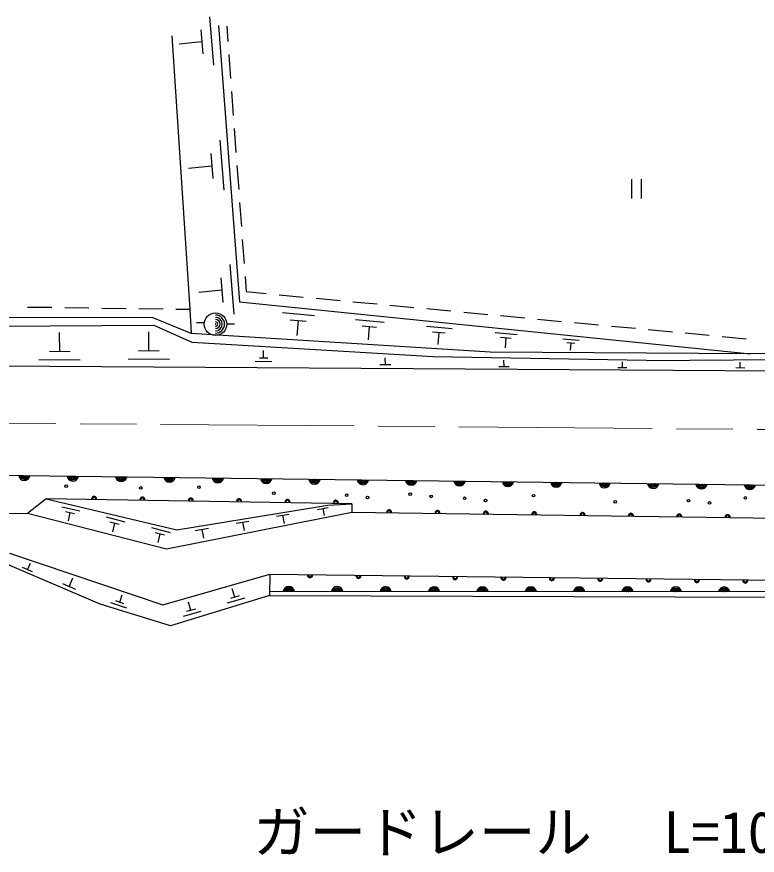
# Model space of a CAD drawing. Units: millimetres, scale not verified. Extents: x 40000 to 680000, y 20000 to 380000.
# Drawn here: x 176049 to 221980, y 254889 to 306884 of the extents above; entities that cross this region are included whole.
import ezdxf
from ezdxf.enums import TextEntityAlignment as Align

# ---------------------------------------------------------------- set-up
doc = ezdxf.new("R2010")
doc.units = ezdxf.units.MM
doc.header["$LTSCALE"] = 1000
doc.linetypes.add('CHAIN', pattern=[18.5, 12, -1.5, 3.5, -1.5])
for name, color, linetype, lineweight in [('M-BGD', 7, 'Continuous', 25), ('M-BMK', 2, 'CHAIN', 13), ('M-STR-HTXT', 7, 'Continuous', 13)]:
    doc.layers.add(name, color=color, linetype=linetype, lineweight=lineweight)
doc.styles.add('ＭＳ ゴシック', font='')
doc.styles.get('ＭＳ ゴシック').set_extended_font_data('MS Gothic')

msp = doc.modelspace()

# ---------------------------------------------------------------- linework, layer by layer
at = {"layer": 'M-BGD'}
for p, q in [((188011, 306884), (188257, 303877)), ((188556, 306351), (189870, 289198)), ((189076, 306293), (189145, 305346)), ((187471, 306083), (187594, 304580)), ((185666, 305695), (186788, 288749)), ((187533, 305331), (186131, 305192)), ((189204, 304548), (189313, 303052)), ((189371, 302254), (189480, 300758)), ((189538, 299960), (189647, 298464)), ((188636, 299234), (188891, 296124)), ((188078, 298406), (188205, 296851)), ((188141, 297629), (186692, 297484)), ((189706, 297666), (189815, 296170)), ((214188, 296818), (214188, 295618)), ((214788, 296818), (214788, 295618)), ((189873, 295372), (189982, 293876)), ((190040, 293079), (190150, 291582)), ((189267, 291524), (189519, 288433)), ((188712, 290700), (188838, 289155)), ((190208, 290785), (190277, 289838)), ((188775, 289928), (187335, 289784)), ((190277, 289838), (191527, 289720)), ((192324, 289645), (193817, 289505)), ((189870, 289198), (221556, 285983)), ((194614, 289430), (196107, 289289)), ((196904, 289214), (198397, 289074)), ((176725, 288886), (178225, 288866)), ((179025, 288855), (180525, 288834)), ((181325, 288823), (182825, 288803)), ((183625, 288792), (185125, 288772)), ((185925, 288761), (186788, 288749)), ((186788, 288749), (186857, 287243)), ((199193, 288999), (200687, 288858)), ((201483, 288783), (202977, 288643)), ((184453, 288225), (170171, 288210)), ((186857, 287243), (184453, 288225)), ((192539, 288537), (194526, 288352)), ((192999, 288093), (193993, 288001)), ((197063, 288116), (198839, 287951)), ((203773, 288568), (205267, 288427)), ((206063, 288352), (207557, 288212)), ((208353, 288137), (209846, 287996)), ((184572, 287738), (169939, 287631)), ((186920, 286675), (184572, 287738)), ((187678, 287901), (187189, 287898)), ((189565, 287826), (189076, 287822)), ((193496, 288047), (193426, 287118)), ((197474, 287719), (198362, 287637)), ((197918, 287678), (197855, 286848)), ((201456, 287707), (203059, 287558)), ((210643, 287921), (212136, 287781)), ((212933, 287706), (214426, 287565)), ((178712, 286116), (178697, 287312)), ((184250, 286156), (184235, 287353)), ((205412, 286078), (186857, 287243)), ((201827, 287349), (202628, 287275)), ((202227, 287312), (202171, 286563)), ((205734, 287309), (207081, 287183)), ((215223, 287490), (216716, 287350)), ((217513, 287275), (219006, 287134)), ((219802, 287059), (221296, 286919)), ((201876, 285801), (186920, 286675)), ((206046, 287008), (206720, 286945)), ((206383, 286977), (206335, 286347)), ((209929, 286918), (210932, 286825)), ((210161, 286694), (210663, 286648)), ((210412, 286671), (210377, 286202)), ((179352, 286113), (178072, 286120)), ((184891, 286152), (183608, 286159)), ((191354, 285706), (191348, 286189)), ((221556, 285983), (205412, 286078)), ((237904, 286197), (221556, 285983)), ((179990, 285597), (177428, 285611)), ((185530, 285635), (182964, 285650)), ((191870, 285496), (190836, 285502)), ((191613, 285705), (191096, 285708)), ((198912, 285296), (198906, 285740)), ((215114, 285570), (201876, 285801)), ((206273, 285168), (206267, 285593)), ((213618, 285118), (213614, 285491)), ((215114, 285570), (237489, 285741)), ((220925, 285103), (220920, 285475)), ((236664, 284835), (164843, 285272)), ((199245, 285294), (198579, 285298)), ((206591, 285166), (205954, 285170)), ((213898, 285116), (213339, 285119)), ((221204, 285101), (220645, 285104)), ((169021, 278525), (228254, 277778)), ((177874, 276990), (176709, 276072)), ((177874, 276990), (185988, 275062)), ((196840, 276690), (177874, 276990)), ((195348, 276599), (196840, 276690)), ((196840, 276690), (196830, 276142)), ((178845, 276497), (179954, 276238)), ((179070, 276210), (179625, 276081)), ((179348, 276146), (179236, 275626)), ((196830, 276142), (185332, 273877)), ((185988, 275062), (195348, 276599)), ((194701, 276330), (195362, 276445)), ((195032, 276388), (195116, 275948)), ((228642, 275692), (196830, 276142)), ((176709, 276072), (168967, 276049)), ((185332, 273877), (176709, 276072)), ((181599, 275871), (182758, 275572)), ((189664, 275474), (190439, 275608)), ((192152, 275906), (192927, 276041)), ((192540, 275974), (192639, 275459)), ((181829, 275564), (182409, 275415)), ((182119, 275489), (181989, 274946)), ((184403, 275204), (185562, 274905)), ((187111, 275030), (187951, 275176)), ((187531, 275103), (187638, 274544)), ((190052, 275541), (190151, 275026)), ((184633, 274897), (185212, 274748)), ((184923, 274823), (184793, 274279)), ((175596, 273613), (185110, 270417)), ((176718, 272594), (176892, 273010)), ((181225, 270463), (175481, 272919)), ((177028, 272458), (176408, 272730)), ((179307, 271541), (179537, 272092)), ((185110, 270417), (191741, 272327)), ((191741, 272327), (191734, 270992)), ((191741, 272327), (227980, 271882)), ((179717, 271361), (178897, 271721)), ((182449, 270572), (182597, 271032)), ((191734, 270992), (185591, 269107)), ((189850, 270978), (189304, 270816)), ((189577, 270897), (189418, 271404)), ((191734, 270992), (227180, 270878)), ((227431, 271217), (191736, 271251)), ((185591, 269107), (181225, 270463)), ((182871, 270209), (181892, 270544)), ((182693, 270489), (182204, 270656)), ((186852, 270071), (186704, 270582)), ((190188, 270840), (189096, 270517)), ((187461, 270000), (186361, 269703)), ((187127, 270145), (186577, 269997))]:
    msp.add_line(p, q, dxfattribs=at)
for centre, radius in [((188377, 287825), 700), ((179110, 277772), 80), ((183745, 277667), 80), ((187351, 277710), 80), ((191992, 277342), 80), ((196514, 277215), 80), ((197812, 277075), 80), ((200455, 277280), 80), ((201753, 277141), 80), ((208100, 277184), 80), ((203830, 277024), 80), ((205127, 276884), 80), ((213174, 276804), 80), ((217720, 276876), 80), ((219018, 276736), 80), ((221242, 277046), 80)]:
    msp.add_circle(centre, radius, dxfattribs=at)
for centre, radius, start, end in [((188377, 287825), 560, 270, 90), ((188377, 287825), 420, 270, 90), ((188377, 287825), 280, 270, 90), ((188377, 287825), 140, 270, 90), ((188377, 287825), 20, 270, 90), ((176521, 278485), 354, 188.075, 350.4801), ((176521, 278485), 283, 190.299, 348.2561), ((176521, 278485), 212, 194.0453, 344.5098), ((176521, 278485), 142, 201.757, 336.798), ((176521, 278485), 100, 212.0747, 326.4804), ((176521, 278485), 100, 212.0747, 326.4804), ((179521, 278447), 354, 188.075, 350.4801), ((179521, 278447), 283, 190.299, 348.2561), ((179521, 278447), 212, 194.0453, 344.5098), ((179521, 278447), 142, 201.757, 336.798), ((179521, 278447), 100, 212.0747, 326.4804), ((179521, 278447), 100, 212.0747, 326.4804), ((182521, 278409), 354, 188.075, 350.4801), ((182521, 278409), 283, 190.299, 348.2561), ((182521, 278409), 212, 194.0453, 344.5098), ((182521, 278409), 142, 201.757, 336.798), ((182521, 278409), 100, 212.0747, 326.4804), ((182521, 278409), 100, 212.0747, 326.4804), ((185520, 278371), 354, 188.075, 350.4801), ((185520, 278371), 283, 190.299, 348.2561), ((185520, 278371), 212, 194.0453, 344.5098), ((185520, 278371), 142, 201.757, 336.798), ((185520, 278371), 100, 212.0747, 326.4804), ((185520, 278371), 100, 212.0747, 326.4804), ((188520, 278334), 354, 188.075, 350.4801), ((188520, 278334), 283, 190.299, 348.2561), ((188520, 278334), 212, 194.0453, 344.5098), ((188520, 278334), 142, 201.757, 336.798), ((188520, 278334), 100, 212.0747, 326.4804), ((188520, 278334), 100, 212.0747, 326.4804), ((191520, 278296), 354, 188.075, 350.4801), ((191520, 278296), 283, 190.299, 348.2561), ((191520, 278296), 212, 194.0453, 344.5098), ((191520, 278296), 142, 201.757, 336.798), ((191520, 278296), 100, 212.0747, 326.4804), ((191520, 278296), 100, 212.0747, 326.4804), ((194520, 278258), 354, 188.075, 350.4801), ((194520, 278258), 283, 190.299, 348.2561), ((194520, 278258), 212, 194.0453, 344.5098), ((194520, 278258), 142, 201.757, 336.798), ((194520, 278258), 100, 212.0747, 326.4804), ((194520, 278258), 100, 212.0747, 326.4804), ((197519, 278220), 354, 188.075, 350.4801), ((197519, 278220), 283, 190.299, 348.2561), ((197519, 278220), 212, 194.0453, 344.5098), ((197519, 278220), 142, 201.757, 336.798), ((197519, 278220), 100, 212.0747, 326.4804), ((197519, 278220), 100, 212.0747, 326.4804), ((200519, 278182), 354, 188.075, 350.4801), ((200519, 278182), 283, 190.299, 348.2561), ((200519, 278182), 212, 194.0453, 344.5098), ((200519, 278182), 142, 201.757, 336.798), ((200519, 278182), 100, 212.0747, 326.4804), ((200519, 278182), 100, 212.0747, 326.4804), ((203519, 278144), 354, 188.075, 350.4801), ((203519, 278144), 283, 190.299, 348.2561), ((203519, 278144), 212, 194.0453, 344.5098), ((203519, 278144), 142, 201.757, 336.798), ((203519, 278144), 100, 212.0747, 326.4804), ((203519, 278144), 100, 212.0747, 326.4804), ((206519, 278107), 354, 188.075, 350.4801), ((206519, 278107), 283, 190.299, 348.2561), ((206519, 278107), 212, 194.0453, 344.5098), ((206519, 278107), 142, 201.757, 336.798), ((206519, 278107), 100, 212.0747, 326.4804), ((206519, 278107), 100, 212.0747, 326.4804), ((209518, 278069), 354, 188.075, 350.4801), ((209518, 278069), 283, 190.299, 348.2561), ((209518, 278069), 212, 194.0453, 344.5098), ((209518, 278069), 142, 201.757, 336.798), ((209518, 278069), 100, 212.0747, 326.4804), ((209518, 278069), 100, 212.0747, 326.4804), ((212518, 278031), 354, 188.075, 350.4801), ((212518, 278031), 283, 190.299, 348.2561), ((212518, 278031), 212, 194.0453, 344.5098), ((212518, 278031), 142, 201.757, 336.798), ((212518, 278031), 100, 212.0747, 326.4804), ((212518, 278031), 100, 212.0747, 326.4804), ((215518, 277993), 354, 188.075, 350.4801), ((215518, 277993), 283, 190.299, 348.2561), ((215518, 277993), 212, 194.0453, 344.5098), ((215518, 277993), 142, 201.757, 336.798), ((215518, 277993), 100, 212.0747, 326.4804), ((215518, 277993), 100, 212.0747, 326.4804), ((218518, 277955), 354, 188.075, 350.4801), ((218518, 277955), 283, 190.299, 348.2561), ((218518, 277955), 212, 194.0453, 344.5098), ((218518, 277955), 142, 201.757, 336.798), ((218518, 277955), 100, 212.0747, 326.4804), ((218518, 277955), 100, 212.0747, 326.4804), ((221518, 277918), 354, 188.075, 350.4801), ((221518, 277918), 283, 190.299, 348.2561), ((221518, 277918), 212, 194.0453, 344.5098), ((221518, 277918), 142, 201.757, 336.798), ((221518, 277918), 100, 212.0747, 326.4804), ((221518, 277918), 100, 212.0747, 326.4804), ((180843, 276987), 156, 342.833, 195.3534), ((180843, 276987), 125, 338.6059, 199.5805), ((180843, 276987), 100, 333.1488, 205.0377), ((180843, 276987), 100, 333.1488, 205.0377), ((180843, 276987), 100, 333.1488, 205.0377), ((180843, 276987), 100, 333.1488, 205.0377), ((183842, 276939), 156, 342.833, 195.3534), ((183842, 276939), 125, 338.6059, 199.5805), ((183842, 276939), 100, 333.1488, 205.0377), ((183842, 276939), 100, 333.1488, 205.0377), ((183842, 276939), 100, 333.1488, 205.0377), ((183842, 276939), 100, 333.1488, 205.0377), ((186842, 276892), 156, 342.833, 195.3534), ((186842, 276892), 125, 338.6059, 199.5805), ((186842, 276892), 100, 333.1488, 205.0377), ((186842, 276892), 100, 333.1488, 205.0377), ((186842, 276892), 100, 333.1488, 205.0377), ((186842, 276892), 100, 333.1488, 205.0377), ((189842, 276844), 156, 342.833, 195.3534), ((189842, 276844), 125, 338.6059, 199.5805), ((189842, 276844), 100, 333.1488, 205.0377), ((189842, 276844), 100, 333.1488, 205.0377), ((189842, 276844), 100, 333.1488, 205.0377), ((189842, 276844), 100, 333.1488, 205.0377), ((192841, 276797), 156, 342.833, 195.3534), ((192841, 276797), 125, 338.6059, 199.5805), ((192841, 276797), 100, 333.1488, 205.0377), ((192841, 276797), 100, 333.1488, 205.0377), ((192841, 276797), 100, 333.1488, 205.0377), ((192841, 276797), 100, 333.1488, 205.0377), ((195841, 276749), 156, 342.833, 195.3534), ((195841, 276749), 125, 338.6059, 199.5805), ((195841, 276749), 100, 333.1488, 205.0377), ((195841, 276749), 100, 333.1488, 205.0377), ((195841, 276749), 100, 333.1488, 205.0377), ((195841, 276749), 100, 333.1488, 205.0377), ((199145, 276153), 156, 342.93, 195.4504), ((199145, 276153), 125, 338.7029, 199.6776), ((199145, 276153), 100, 333.2458, 205.1347), ((199145, 276153), 100, 333.2458, 205.1347), ((199145, 276153), 100, 333.2458, 205.1347), ((199145, 276153), 100, 333.2458, 205.1347), ((202145, 276111), 156, 342.93, 195.4504), ((202145, 276111), 125, 338.7029, 199.6776), ((202145, 276111), 100, 333.2458, 205.1347), ((202145, 276111), 100, 333.2458, 205.1347), ((202145, 276111), 100, 333.2458, 205.1347), ((202145, 276111), 100, 333.2458, 205.1347), ((205145, 276068), 156, 342.93, 195.4504), ((205145, 276068), 125, 338.7029, 199.6776), ((205145, 276068), 100, 333.2458, 205.1347), ((205145, 276068), 100, 333.2458, 205.1347), ((205145, 276068), 100, 333.2458, 205.1347), ((205145, 276068), 100, 333.2458, 205.1347), ((208145, 276026), 156, 342.93, 195.4504), ((208145, 276026), 125, 338.7029, 199.6776), ((208145, 276026), 100, 333.2458, 205.1347), ((208145, 276026), 100, 333.2458, 205.1347), ((208145, 276026), 100, 333.2458, 205.1347), ((208145, 276026), 100, 333.2458, 205.1347), ((211144, 275983), 156, 342.93, 195.4504), ((211144, 275983), 125, 338.7029, 199.6776), ((214144, 275941), 156, 342.93, 195.4504), ((211144, 275983), 100, 333.2458, 205.1347), ((211144, 275983), 100, 333.2458, 205.1347), ((211144, 275983), 100, 333.2458, 205.1347), ((211144, 275983), 100, 333.2458, 205.1347), ((214144, 275941), 125, 338.7029, 199.6776), ((214144, 275941), 100, 333.2458, 205.1347), ((214144, 275941), 100, 333.2458, 205.1347), ((214144, 275941), 100, 333.2458, 205.1347), ((214144, 275941), 100, 333.2458, 205.1347), ((217144, 275899), 156, 342.93, 195.4504), ((217144, 275899), 125, 338.7029, 199.6776), ((217144, 275899), 100, 333.2458, 205.1347), ((217144, 275899), 100, 333.2458, 205.1347), ((217144, 275899), 100, 333.2458, 205.1347), ((217144, 275899), 100, 333.2458, 205.1347), ((220143, 275856), 156, 342.93, 195.4504), ((220143, 275856), 125, 338.7029, 199.6776), ((220143, 275856), 100, 333.2458, 205.1347), ((220143, 275856), 100, 333.2458, 205.1347), ((220143, 275856), 100, 333.2458, 205.1347), ((220143, 275856), 100, 333.2458, 205.1347), ((194241, 272252), 156, 163.036, 15.5564), ((194241, 272252), 125, 158.8089, 19.7835), ((194241, 272252), 100, 153.3517, 25.2407), ((194241, 272252), 100, 153.3517, 25.2407), ((194241, 272252), 100, 153.3517, 25.2407), ((194241, 272252), 100, 153.3517, 25.2407), ((197241, 272216), 156, 163.036, 15.5564), ((197241, 272216), 125, 158.8089, 19.7835), ((197241, 272216), 100, 153.3517, 25.2407), ((197241, 272216), 100, 153.3517, 25.2407), ((197241, 272216), 100, 153.3517, 25.2407), ((197241, 272216), 100, 153.3517, 25.2407), ((200240, 272179), 156, 163.036, 15.5564), ((200240, 272179), 125, 158.8089, 19.7835), ((200240, 272179), 100, 153.3517, 25.2407), ((200240, 272179), 100, 153.3517, 25.2407), ((200240, 272179), 100, 153.3517, 25.2407), ((200240, 272179), 100, 153.3517, 25.2407), ((203240, 272142), 156, 163.036, 15.5564), ((203240, 272142), 125, 158.8089, 19.7835), ((203240, 272142), 100, 153.3517, 25.2407), ((203240, 272142), 100, 153.3517, 25.2407), ((203240, 272142), 100, 153.3517, 25.2407), ((203240, 272142), 100, 153.3517, 25.2407), ((206240, 272105), 156, 163.036, 15.5564), ((206240, 272105), 125, 158.8089, 19.7835), ((206240, 272105), 100, 153.3517, 25.2407), ((206240, 272105), 100, 153.3517, 25.2407), ((206240, 272105), 100, 153.3517, 25.2407), ((206240, 272105), 100, 153.3517, 25.2407), ((209240, 272068), 156, 163.036, 15.5564), ((209240, 272068), 125, 158.8089, 19.7835), ((209240, 272068), 100, 153.3517, 25.2407), ((209240, 272068), 100, 153.3517, 25.2407), ((209240, 272068), 100, 153.3517, 25.2407), ((209240, 272068), 100, 153.3517, 25.2407), ((212239, 272031), 156, 163.036, 15.5564), ((212239, 272031), 125, 158.8089, 19.7835), ((212239, 272031), 100, 153.3517, 25.2407), ((212239, 272031), 100, 153.3517, 25.2407), ((212239, 272031), 100, 153.3517, 25.2407), ((212239, 272031), 100, 153.3517, 25.2407), ((215239, 271995), 156, 163.036, 15.5564), ((215239, 271995), 125, 158.8089, 19.7835), ((215239, 271995), 100, 153.3517, 25.2407), ((215239, 271995), 100, 153.3517, 25.2407), ((215239, 271995), 100, 153.3517, 25.2407), ((215239, 271995), 100, 153.3517, 25.2407), ((218239, 271958), 156, 163.036, 15.5564), ((218239, 271958), 125, 158.8089, 19.7835), ((218239, 271958), 100, 153.3517, 25.2407), ((218239, 271958), 100, 153.3517, 25.2407), ((218239, 271958), 100, 153.3517, 25.2407), ((218239, 271958), 100, 153.3517, 25.2407), ((221239, 271921), 156, 163.036, 15.5564), ((221239, 271921), 125, 158.8089, 19.7835), ((221239, 271921), 100, 153.3517, 25.2407), ((221239, 271921), 100, 153.3517, 25.2407), ((221239, 271921), 100, 153.3517, 25.2407), ((221239, 271921), 100, 153.3517, 25.2407), ((192931, 271196), 354, 8.7426, 171.1478), ((192931, 271196), 283, 10.9667, 168.9238), ((195931, 271193), 354, 8.7426, 171.1478), ((195931, 271193), 283, 10.9667, 168.9238), ((198931, 271190), 354, 8.7426, 171.1478), ((198931, 271190), 283, 10.9667, 168.9238), ((201931, 271187), 354, 8.7426, 171.1478), ((201931, 271187), 283, 10.9667, 168.9238), ((204931, 271184), 354, 8.7426, 171.1478), ((204931, 271184), 283, 10.9667, 168.9238), ((207931, 271181), 354, 8.7426, 171.1478), ((207931, 271181), 283, 10.9667, 168.9238), ((210931, 271179), 354, 8.7426, 171.1478), ((210931, 271179), 283, 10.9667, 168.9238), ((213931, 271176), 354, 8.7426, 171.1478), ((213931, 271176), 283, 10.9667, 168.9238), ((216931, 271173), 354, 8.7426, 171.1478), ((216931, 271173), 283, 10.9667, 168.9238), ((219931, 271170), 354, 8.7426, 171.1478), ((219931, 271170), 283, 10.9667, 168.9238), ((192931, 271196), 212, 14.713, 165.1775), ((192931, 271196), 142, 22.4247, 157.4657), ((192931, 271196), 100, 32.7424, 147.1481), ((192931, 271196), 100, 32.7424, 147.1481), ((195931, 271193), 212, 14.713, 165.1775), ((195931, 271193), 142, 22.4247, 157.4657), ((195931, 271193), 100, 32.7424, 147.1481), ((195931, 271193), 100, 32.7424, 147.1481), ((198931, 271190), 212, 14.713, 165.1775), ((198931, 271190), 142, 22.4247, 157.4657), ((198931, 271190), 100, 32.7424, 147.1481), ((198931, 271190), 100, 32.7424, 147.1481), ((201931, 271187), 212, 14.713, 165.1775), ((201931, 271187), 142, 22.4247, 157.4657), ((201931, 271187), 100, 32.7424, 147.1481), ((201931, 271187), 100, 32.7424, 147.1481), ((204931, 271184), 212, 14.713, 165.1775), ((204931, 271184), 142, 22.4247, 157.4657), ((204931, 271184), 100, 32.7424, 147.1481), ((204931, 271184), 100, 32.7424, 147.1481), ((207931, 271181), 212, 14.713, 165.1775), ((207931, 271181), 142, 22.4247, 157.4657), ((207931, 271181), 100, 32.7424, 147.1481), ((207931, 271181), 100, 32.7424, 147.1481), ((210931, 271179), 212, 14.713, 165.1775), ((210931, 271179), 142, 22.4247, 157.4657), ((210931, 271179), 100, 32.7424, 147.1481), ((210931, 271179), 100, 32.7424, 147.1481), ((213931, 271176), 212, 14.713, 165.1775), ((213931, 271176), 142, 22.4247, 157.4657), ((213931, 271176), 100, 32.7424, 147.1481), ((213931, 271176), 100, 32.7424, 147.1481), ((216931, 271173), 212, 14.713, 165.1775), ((216931, 271173), 142, 22.4247, 157.4657), ((216931, 271173), 100, 32.7424, 147.1481), ((216931, 271173), 100, 32.7424, 147.1481), ((219931, 271170), 212, 14.713, 165.1775), ((219931, 271170), 142, 22.4247, 157.4657), ((219931, 271170), 100, 32.7424, 147.1481), ((219931, 271170), 100, 32.7424, 147.1481)]:
    msp.add_arc(centre, radius, start, end, dxfattribs=at)
at = {"layer": 'M-BMK'}
msp.add_line((166474, 281763), (262366, 280961), dxfattribs=at)

# ---------------------------------------------------------------- texts
at = {"layer": 'M-STR-HTXT', "style": 'ＭＳ ゴシック'}
for s, p in [('ガードレール', (190718, 254270)), ('L=105.0', (216152, 254266))]:
    msp.add_text(s, height=2566, dxfattribs=at).set_placement(p, align=Align.BOTTOM_LEFT)

doc.saveas('drawing.dxf')
